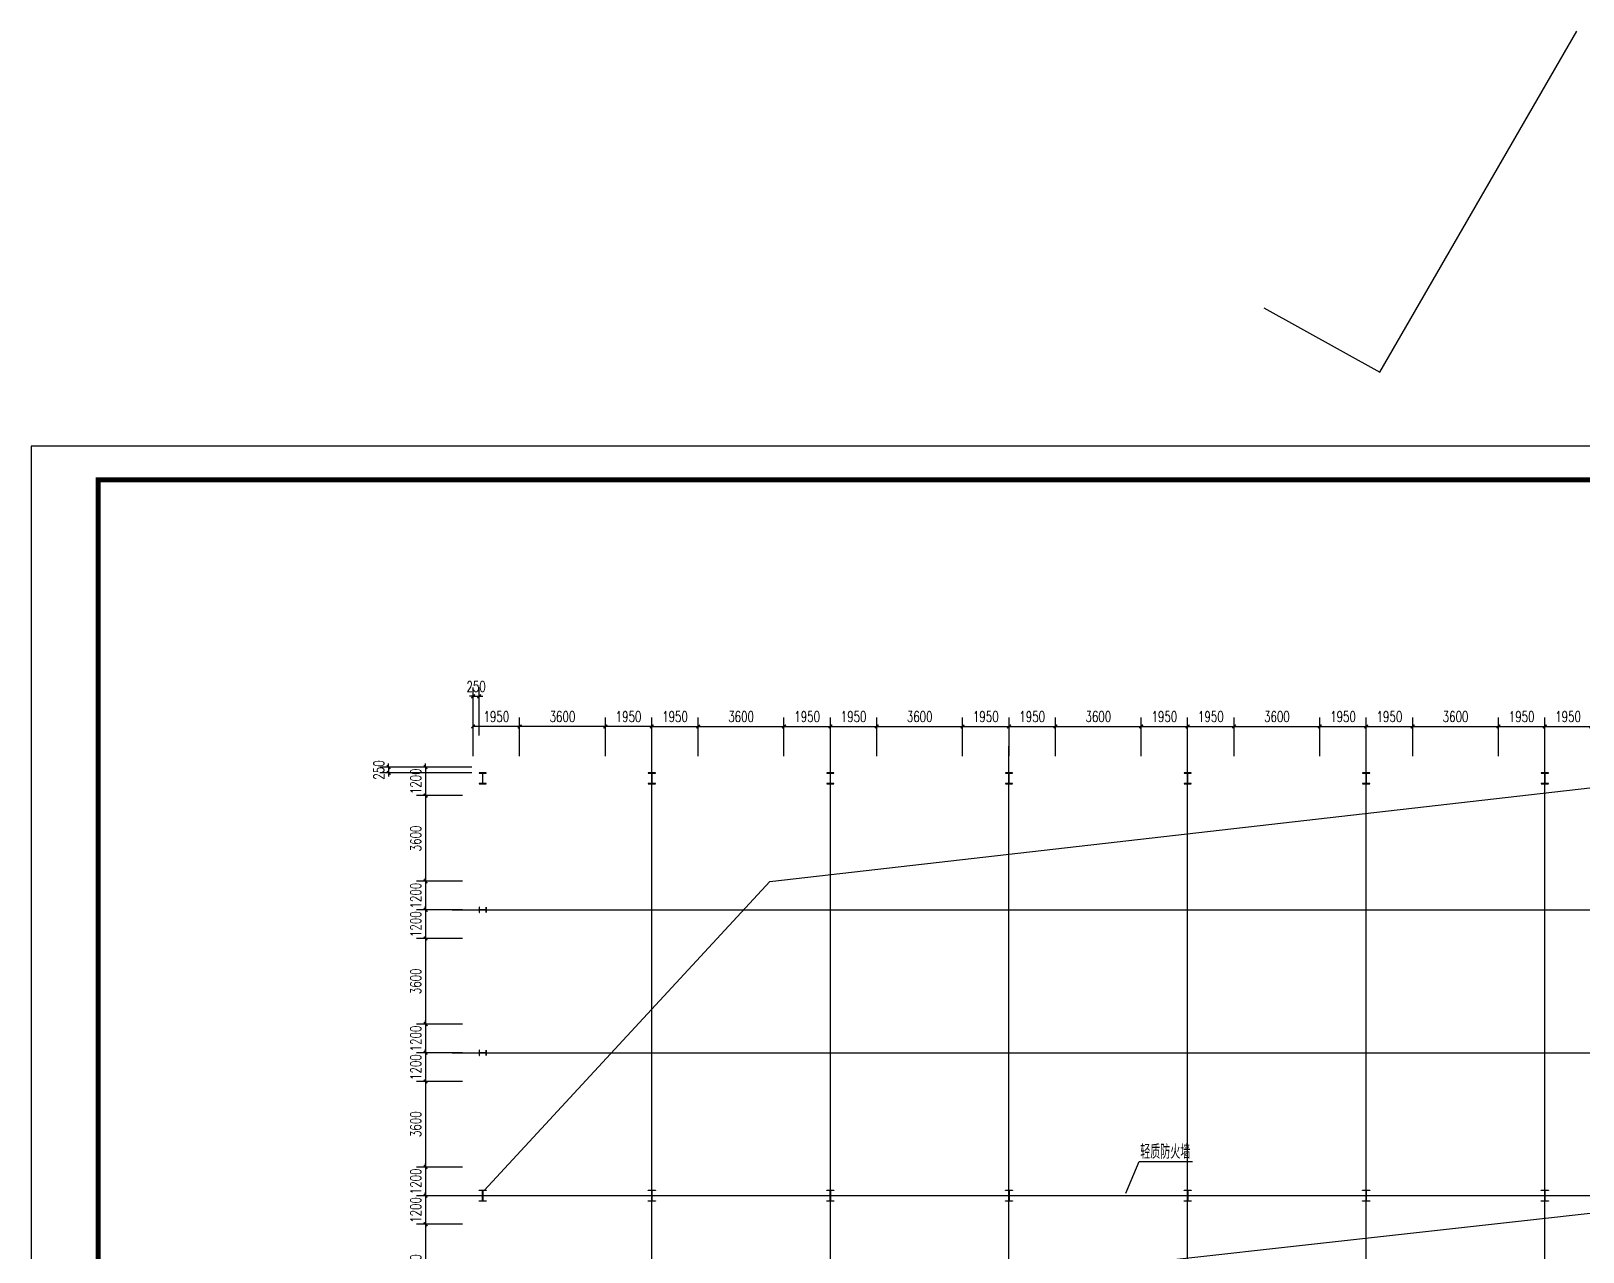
# Model space of a CAD drawing. Extents: x 180850 to 1399066, y 113487 to 334416.
# Drawn here: x 429757 to 494922, y 283147 to 334416 of the extents above; entities that cross this region are included whole.
import ezdxf

# ---------------------------------------------------------------- set-up
doc = ezdxf.new("R2010")
doc.units = 0
doc.header["$LTSCALE"] = 1000
for name, color, linetype in [('AXIS', 3, 'Continuous'), ('DOTE', 1, 'Continuous'), ('GZ', 50, 'Continuous'), ('PUB_TITLE', 4, 'Continuous'), ('TEXT', 7, 'Continuous')]:
    doc.layers.add(name, color=color, linetype=linetype)
doc.styles.add('_TCH_DIM_T3', font='SIMPLEX', dxfattribs={"width": 0.705882, "bigfont": 'GBCBIG'})
doc.styles.add('TSSD_Norm', font='tssdeng.shx', dxfattribs={"bigfont": 'hztxt.shx'})
doc.dimstyles.new('_TCH_ARCH&&150', dxfattribs={"dimtxt": 446.25, "dimasz": 150, "dimexe": 375, "dimexo": 450, "dimgap": 189.375, "dimtad": 1, "dimdec": 0, "dimzin": 0, "dimdsep": 46, "dimtxsty": '_TCH_DIM_T3', "dimblk": 'ARCHTICK', "dimcen": 0.09, "dimclrd": 3, "dimclre": 3, "dimclrt": 7, "dimazin": 2, "dimtfac": 1, "dimtdec": 0, "dimtix": 1, "dimtmove": 2, "dimatfit": 3, "dimfxl": 1, "dimtolj": 1, "dimtzin": 0, "dimarcsym": 0})
doc.dimstyles.new('TCH-200-1', dxfattribs={"dimtxt": 595, "dimasz": 200, "dimexe": 500, "dimexo": 600, "dimgap": 252.5, "dimtad": 1, "dimdec": 0, "dimzin": 0, "dimdsep": 46, "dimtxsty": '_TCH_DIM_T3', "dimblk": 'ARCHTICK', "dimcen": 0.09, "dimclrd": 3, "dimclre": 3, "dimclrt": 7, "dimazin": 2, "dimtfac": 1, "dimtdec": 0, "dimtix": 1, "dimtmove": 2, "dimatfit": 3, "dimfxl": 1, "dimtolj": 1, "dimtzin": 0, "dimarcsym": 0})

# ---------------------------------------------------------------- blocks, each defined once
blk = doc.blocks.new('_ArchTick')
at = {"color": 0, "linetype": 'ByBlock', "const_width": 0.4}
blk.add_lwpolyline([(-0.5, -0.5), (0.5, 0.5)], dxfattribs=at)
blk = doc.blocks.new('*D600')
at = {"color": 3, "lineweight": -2, "transparency": 16777216}
for p, q in [((448322, 306479), (448172, 306479)), ((448322, 305011), (448322, 306854)), ((448322, 306479), (448572, 306479)), ((448572, 304838), (448572, 306854)), ((448572, 306479), (448722, 306479))]:
    blk.add_line(p, q, dxfattribs=at)
at = {"layer": 'Defpoints', "color": 0, "transparency": 16777216}
for p in [(448572, 306479), (448322, 304561), (448572, 304388)]:
    blk.add_point(p, dxfattribs=at)
at = {"color": 3, "lineweight": -2, "transparency": 16777216, "xscale": 150, "yscale": 150, "zscale": 150}
blk.add_blockref('_ArchTick', (448322, 306479), dxfattribs=at)
at = {"color": 3, "lineweight": -2, "transparency": 16777216, "xscale": 150, "yscale": 150, "zscale": 150, "rotation": 180}
blk.add_blockref('_ArchTick', (448572, 306479), dxfattribs=at)
at = {"color": 7, "transparency": 16777216, "insert": (448447, 306892), "char_height": 446.2, "attachment_point": 5, "style": '_TCH_DIM_T3'}
blk.add_mtext('\\A1;250', dxfattribs=at)
blk = doc.blocks.new('*D602')
at = {"color": 3, "lineweight": -2, "transparency": 16777216}
for p, q in [((448272, 303511), (444398, 303511)), ((448272, 303261), (444398, 303261)), ((444773, 303511), (444773, 303661)), ((444773, 303511), (444773, 303261)), ((444773, 303261), (444773, 303111))]:
    blk.add_line(p, q, dxfattribs=at)
at = {"layer": 'Defpoints', "color": 0, "transparency": 16777216}
for p in [(444773, 303261), (448722, 303511), (448722, 303261)]:
    blk.add_point(p, dxfattribs=at)
at = {"color": 3, "lineweight": -2, "transparency": 16777216, "xscale": 150, "yscale": 150, "zscale": 150}
for p, rotation in [((444773, 303511), 270), ((444773, 303261), 90)]:
    blk.add_blockref('_ArchTick', p, dxfattribs=dict(at, rotation=rotation))
at = {"color": 7, "transparency": 16777216, "insert": (444361, 303386), "char_height": 446.2, "attachment_point": 5, "rotation": 90, "style": '_TCH_DIM_T3'}
blk.add_mtext('\\A1;250', dxfattribs=at)
blk = doc.blocks.new('*D608')
at = {"color": 3, "lineweight": -2, "transparency": 16777216}
for p, q in [((455822, 303961), (455822, 305588)), ((455822, 305213), (457772, 305213)), ((457772, 303961), (457772, 305588))]:
    blk.add_line(p, q, dxfattribs=at)
at = {"layer": 'Defpoints', "color": 0, "transparency": 16777216}
for p in [(457772, 305213), (455822, 303511), (457772, 303511)]:
    blk.add_point(p, dxfattribs=at)
at = {"color": 3, "lineweight": -2, "transparency": 16777216, "xscale": 150, "yscale": 150, "zscale": 150, "rotation": 180}
blk.add_blockref('_ArchTick', (455822, 305213), dxfattribs=at)
at = {"color": 3, "lineweight": -2, "transparency": 16777216, "xscale": 150, "yscale": 150, "zscale": 150}
blk.add_blockref('_ArchTick', (457772, 305213), dxfattribs=at)
at = {"color": 7, "transparency": 16777216, "insert": (456797, 305626), "char_height": 446.2, "attachment_point": 5, "style": '_TCH_DIM_T3'}
blk.add_mtext('\\A1;1950', dxfattribs=at)
blk = doc.blocks.new('*D609')
at = {"color": 3, "lineweight": -2, "transparency": 16777216}
for p, q in [((457772, 303961), (457772, 305588)), ((457772, 305213), (461372, 305213)), ((461372, 303961), (461372, 305588))]:
    blk.add_line(p, q, dxfattribs=at)
at = {"layer": 'Defpoints', "color": 0, "transparency": 16777216}
for p in [(461372, 305213), (457772, 303511), (461372, 303511)]:
    blk.add_point(p, dxfattribs=at)
at = {"color": 3, "lineweight": -2, "transparency": 16777216, "xscale": 150, "yscale": 150, "zscale": 150, "rotation": 180}
blk.add_blockref('_ArchTick', (457772, 305213), dxfattribs=at)
at = {"color": 3, "lineweight": -2, "transparency": 16777216, "xscale": 150, "yscale": 150, "zscale": 150}
blk.add_blockref('_ArchTick', (461372, 305213), dxfattribs=at)
at = {"color": 7, "transparency": 16777216, "insert": (459572, 305626), "char_height": 446.2, "attachment_point": 5, "style": '_TCH_DIM_T3'}
blk.add_mtext('\\A1;3600', dxfattribs=at)
blk = doc.blocks.new('*D610')
at = {"color": 3, "lineweight": -2, "transparency": 16777216}
for p, q in [((461372, 303961), (461372, 305588)), ((461372, 305213), (463322, 305213)), ((463322, 303961), (463322, 305588))]:
    blk.add_line(p, q, dxfattribs=at)
at = {"layer": 'Defpoints', "color": 0, "transparency": 16777216}
for p in [(463322, 305213), (461372, 303511), (463322, 303511)]:
    blk.add_point(p, dxfattribs=at)
at = {"color": 3, "lineweight": -2, "transparency": 16777216, "xscale": 150, "yscale": 150, "zscale": 150, "rotation": 180}
blk.add_blockref('_ArchTick', (461372, 305213), dxfattribs=at)
at = {"color": 3, "lineweight": -2, "transparency": 16777216, "xscale": 150, "yscale": 150, "zscale": 150}
blk.add_blockref('_ArchTick', (463322, 305213), dxfattribs=at)
at = {"color": 7, "transparency": 16777216, "insert": (462347, 305626), "char_height": 446.2, "attachment_point": 5, "style": '_TCH_DIM_T3'}
blk.add_mtext('\\A1;1950', dxfattribs=at)
blk = doc.blocks.new('*D611')
at = {"color": 3, "lineweight": -2, "transparency": 16777216}
for p, q in [((463322, 303961), (463322, 305588)), ((463322, 305213), (465272, 305213)), ((465272, 303961), (465272, 305588))]:
    blk.add_line(p, q, dxfattribs=at)
at = {"layer": 'Defpoints', "color": 0, "transparency": 16777216}
for p in [(465272, 305213), (463322, 303511), (465272, 303511)]:
    blk.add_point(p, dxfattribs=at)
at = {"color": 3, "lineweight": -2, "transparency": 16777216, "xscale": 150, "yscale": 150, "zscale": 150, "rotation": 180}
blk.add_blockref('_ArchTick', (463322, 305213), dxfattribs=at)
at = {"color": 3, "lineweight": -2, "transparency": 16777216, "xscale": 150, "yscale": 150, "zscale": 150}
blk.add_blockref('_ArchTick', (465272, 305213), dxfattribs=at)
at = {"color": 7, "transparency": 16777216, "insert": (464297, 305626), "char_height": 446.2, "attachment_point": 5, "style": '_TCH_DIM_T3'}
blk.add_mtext('\\A1;1950', dxfattribs=at)
blk = doc.blocks.new('*D612')
at = {"color": 3, "lineweight": -2, "transparency": 16777216}
for p, q in [((465272, 303961), (465272, 305588)), ((465272, 305213), (468872, 305213)), ((468872, 303961), (468872, 305588))]:
    blk.add_line(p, q, dxfattribs=at)
at = {"layer": 'Defpoints', "color": 0, "transparency": 16777216}
for p in [(468872, 305213), (465272, 303511), (468872, 303511)]:
    blk.add_point(p, dxfattribs=at)
at = {"color": 3, "lineweight": -2, "transparency": 16777216, "xscale": 150, "yscale": 150, "zscale": 150, "rotation": 180}
blk.add_blockref('_ArchTick', (465272, 305213), dxfattribs=at)
at = {"color": 3, "lineweight": -2, "transparency": 16777216, "xscale": 150, "yscale": 150, "zscale": 150}
blk.add_blockref('_ArchTick', (468872, 305213), dxfattribs=at)
at = {"color": 7, "transparency": 16777216, "insert": (467072, 305626), "char_height": 446.2, "attachment_point": 5, "style": '_TCH_DIM_T3'}
blk.add_mtext('\\A1;3600', dxfattribs=at)
blk = doc.blocks.new('*D613')
at = {"color": 3, "lineweight": -2, "transparency": 16777216}
for p, q in [((468872, 303961), (468872, 305588)), ((468872, 305213), (470822, 305213)), ((470822, 303961), (470822, 305588))]:
    blk.add_line(p, q, dxfattribs=at)
at = {"layer": 'Defpoints', "color": 0, "transparency": 16777216}
for p in [(470822, 305213), (468872, 303511), (470822, 303511)]:
    blk.add_point(p, dxfattribs=at)
at = {"color": 3, "lineweight": -2, "transparency": 16777216, "xscale": 150, "yscale": 150, "zscale": 150, "rotation": 180}
blk.add_blockref('_ArchTick', (468872, 305213), dxfattribs=at)
at = {"color": 3, "lineweight": -2, "transparency": 16777216, "xscale": 150, "yscale": 150, "zscale": 150}
blk.add_blockref('_ArchTick', (470822, 305213), dxfattribs=at)
at = {"color": 7, "transparency": 16777216, "insert": (469847, 305626), "char_height": 446.2, "attachment_point": 5, "style": '_TCH_DIM_T3'}
blk.add_mtext('\\A1;1950', dxfattribs=at)
blk = doc.blocks.new('*D614')
at = {"color": 3, "lineweight": -2, "transparency": 16777216}
for p, q in [((470822, 303961), (470822, 305588)), ((470822, 305213), (472772, 305213)), ((472772, 303961), (472772, 305588))]:
    blk.add_line(p, q, dxfattribs=at)
at = {"layer": 'Defpoints', "color": 0, "transparency": 16777216}
for p in [(472772, 305213), (470822, 303511), (472772, 303511)]:
    blk.add_point(p, dxfattribs=at)
at = {"color": 3, "lineweight": -2, "transparency": 16777216, "xscale": 150, "yscale": 150, "zscale": 150, "rotation": 180}
blk.add_blockref('_ArchTick', (470822, 305213), dxfattribs=at)
at = {"color": 3, "lineweight": -2, "transparency": 16777216, "xscale": 150, "yscale": 150, "zscale": 150}
blk.add_blockref('_ArchTick', (472772, 305213), dxfattribs=at)
at = {"color": 7, "transparency": 16777216, "insert": (471797, 305626), "char_height": 446.2, "attachment_point": 5, "style": '_TCH_DIM_T3'}
blk.add_mtext('\\A1;1950', dxfattribs=at)
blk = doc.blocks.new('*D615')
at = {"color": 3, "lineweight": -2, "transparency": 16777216}
for p, q in [((472772, 303961), (472772, 305588)), ((472772, 305213), (476372, 305213)), ((476372, 303961), (476372, 305588))]:
    blk.add_line(p, q, dxfattribs=at)
at = {"layer": 'Defpoints', "color": 0, "transparency": 16777216}
for p in [(476372, 305213), (472772, 303511), (476372, 303511)]:
    blk.add_point(p, dxfattribs=at)
at = {"color": 3, "lineweight": -2, "transparency": 16777216, "xscale": 150, "yscale": 150, "zscale": 150, "rotation": 180}
blk.add_blockref('_ArchTick', (472772, 305213), dxfattribs=at)
at = {"color": 3, "lineweight": -2, "transparency": 16777216, "xscale": 150, "yscale": 150, "zscale": 150}
blk.add_blockref('_ArchTick', (476372, 305213), dxfattribs=at)
at = {"color": 7, "transparency": 16777216, "insert": (474572, 305626), "char_height": 446.2, "attachment_point": 5, "style": '_TCH_DIM_T3'}
blk.add_mtext('\\A1;3600', dxfattribs=at)
blk = doc.blocks.new('*D616')
at = {"color": 3, "lineweight": -2, "transparency": 16777216}
for p, q in [((476372, 303961), (476372, 305588)), ((476372, 305213), (478322, 305213)), ((478322, 303961), (478322, 305588))]:
    blk.add_line(p, q, dxfattribs=at)
at = {"layer": 'Defpoints', "color": 0, "transparency": 16777216}
for p in [(478322, 305213), (476372, 303511), (478322, 303511)]:
    blk.add_point(p, dxfattribs=at)
at = {"color": 3, "lineweight": -2, "transparency": 16777216, "xscale": 150, "yscale": 150, "zscale": 150, "rotation": 180}
blk.add_blockref('_ArchTick', (476372, 305213), dxfattribs=at)
at = {"color": 3, "lineweight": -2, "transparency": 16777216, "xscale": 150, "yscale": 150, "zscale": 150}
blk.add_blockref('_ArchTick', (478322, 305213), dxfattribs=at)
at = {"color": 7, "transparency": 16777216, "insert": (477347, 305626), "char_height": 446.2, "attachment_point": 5, "style": '_TCH_DIM_T3'}
blk.add_mtext('\\A1;1950', dxfattribs=at)
blk = doc.blocks.new('*D617')
at = {"color": 3, "lineweight": -2, "transparency": 16777216}
for p, q in [((478322, 303961), (478322, 305588)), ((478322, 305213), (480272, 305213)), ((480272, 303961), (480272, 305588))]:
    blk.add_line(p, q, dxfattribs=at)
at = {"layer": 'Defpoints', "color": 0, "transparency": 16777216}
for p in [(480272, 305213), (478322, 303511), (480272, 303511)]:
    blk.add_point(p, dxfattribs=at)
at = {"color": 3, "lineweight": -2, "transparency": 16777216, "xscale": 150, "yscale": 150, "zscale": 150, "rotation": 180}
blk.add_blockref('_ArchTick', (478322, 305213), dxfattribs=at)
at = {"color": 3, "lineweight": -2, "transparency": 16777216, "xscale": 150, "yscale": 150, "zscale": 150}
blk.add_blockref('_ArchTick', (480272, 305213), dxfattribs=at)
at = {"color": 7, "transparency": 16777216, "insert": (479297, 305626), "char_height": 446.2, "attachment_point": 5, "style": '_TCH_DIM_T3'}
blk.add_mtext('\\A1;1950', dxfattribs=at)
blk = doc.blocks.new('*D618')
at = {"color": 3, "lineweight": -2, "transparency": 16777216}
for p, q in [((480272, 303961), (480272, 305588)), ((480272, 305213), (483872, 305213)), ((483872, 303961), (483872, 305588))]:
    blk.add_line(p, q, dxfattribs=at)
at = {"layer": 'Defpoints', "color": 0, "transparency": 16777216}
for p in [(483872, 305213), (480272, 303511), (483872, 303511)]:
    blk.add_point(p, dxfattribs=at)
at = {"color": 3, "lineweight": -2, "transparency": 16777216, "xscale": 150, "yscale": 150, "zscale": 150, "rotation": 180}
blk.add_blockref('_ArchTick', (480272, 305213), dxfattribs=at)
at = {"color": 3, "lineweight": -2, "transparency": 16777216, "xscale": 150, "yscale": 150, "zscale": 150}
blk.add_blockref('_ArchTick', (483872, 305213), dxfattribs=at)
at = {"color": 7, "transparency": 16777216, "insert": (482072, 305626), "char_height": 446.2, "attachment_point": 5, "style": '_TCH_DIM_T3'}
blk.add_mtext('\\A1;3600', dxfattribs=at)
blk = doc.blocks.new('*D619')
at = {"color": 3, "lineweight": -2, "transparency": 16777216}
for p, q in [((483872, 303961), (483872, 305588)), ((483872, 305213), (485822, 305213)), ((485822, 304061), (485822, 305588))]:
    blk.add_line(p, q, dxfattribs=at)
at = {"layer": 'Defpoints', "color": 0, "transparency": 16777216}
for p in [(485822, 305213), (483872, 303511), (485822, 303611)]:
    blk.add_point(p, dxfattribs=at)
at = {"color": 3, "lineweight": -2, "transparency": 16777216, "xscale": 150, "yscale": 150, "zscale": 150, "rotation": 180}
blk.add_blockref('_ArchTick', (483872, 305213), dxfattribs=at)
at = {"color": 3, "lineweight": -2, "transparency": 16777216, "xscale": 150, "yscale": 150, "zscale": 150}
blk.add_blockref('_ArchTick', (485822, 305213), dxfattribs=at)
at = {"color": 7, "transparency": 16777216, "insert": (484847, 305626), "char_height": 446.2, "attachment_point": 5, "style": '_TCH_DIM_T3'}
blk.add_mtext('\\A1;1950', dxfattribs=at)
blk = doc.blocks.new('*D620')
at = {"color": 3, "lineweight": -2, "transparency": 16777216}
for p, q in [((447872, 291511), (445949, 291511)), ((446324, 291511), (446324, 291661)), ((446324, 291511), (446324, 290311)), ((447872, 290311), (445949, 290311)), ((446324, 290311), (446324, 290161))]:
    blk.add_line(p, q, dxfattribs=at)
at = {"layer": 'Defpoints', "color": 0, "transparency": 16777216}
for p in [(448322, 291511), (446324, 290311), (448322, 290311)]:
    blk.add_point(p, dxfattribs=at)
at = {"color": 3, "lineweight": -2, "transparency": 16777216, "xscale": 150, "yscale": 150, "zscale": 150}
for p, rotation in [((446324, 291511), 270), ((446324, 290311), 90)]:
    blk.add_blockref('_ArchTick', p, dxfattribs=dict(at, rotation=rotation))
at = {"color": 7, "transparency": 16777216, "insert": (445911, 290911), "char_height": 446.2, "attachment_point": 5, "rotation": 90, "style": '_TCH_DIM_T3'}
blk.add_mtext('\\A1;1200', dxfattribs=at)
blk = doc.blocks.new('*D621')
at = {"color": 3, "lineweight": -2, "transparency": 16777216}
for p, q in [((447872, 290311), (445949, 290311)), ((446324, 290311), (446324, 286711)), ((447872, 286711), (445949, 286711))]:
    blk.add_line(p, q, dxfattribs=at)
at = {"layer": 'Defpoints', "color": 0, "transparency": 16777216}
for p in [(448322, 290311), (446324, 286711), (448322, 286711)]:
    blk.add_point(p, dxfattribs=at)
at = {"color": 3, "lineweight": -2, "transparency": 16777216, "xscale": 150, "yscale": 150, "zscale": 150}
for p, rotation in [((446324, 290311), 90), ((446324, 286711), 270)]:
    blk.add_blockref('_ArchTick', p, dxfattribs=dict(at, rotation=rotation))
at = {"color": 7, "transparency": 16777216, "insert": (445911, 288511), "char_height": 446.2, "attachment_point": 5, "rotation": 90, "style": '_TCH_DIM_T3'}
blk.add_mtext('\\A1;3600', dxfattribs=at)
blk = doc.blocks.new('*D622')
at = {"color": 3, "lineweight": -2, "transparency": 16777216}
for p, q in [((446324, 286711), (446324, 286861)), ((447872, 286711), (445949, 286711)), ((446324, 286711), (446324, 285511)), ((447872, 285511), (445949, 285511)), ((446324, 285511), (446324, 285361))]:
    blk.add_line(p, q, dxfattribs=at)
at = {"layer": 'Defpoints', "color": 0, "transparency": 16777216}
for p in [(448322, 286711), (446324, 285511), (448322, 285511)]:
    blk.add_point(p, dxfattribs=at)
at = {"color": 3, "lineweight": -2, "transparency": 16777216, "xscale": 150, "yscale": 150, "zscale": 150}
for p, rotation in [((446324, 286711), 270), ((446324, 285511), 90)]:
    blk.add_blockref('_ArchTick', p, dxfattribs=dict(at, rotation=rotation))
at = {"color": 7, "transparency": 16777216, "insert": (445911, 286111), "char_height": 446.2, "attachment_point": 5, "rotation": 90, "style": '_TCH_DIM_T3'}
blk.add_mtext('\\A1;1200', dxfattribs=at)
blk = doc.blocks.new('*D461')
at = {"color": 3, "lineweight": -2, "transparency": 16777216}
for p, q in [((447872, 285511), (445949, 285511)), ((446324, 285511), (446324, 285661)), ((446324, 285511), (446324, 284311)), ((447872, 284311), (445949, 284311)), ((446324, 284311), (446324, 284161))]:
    blk.add_line(p, q, dxfattribs=at)
at = {"layer": 'Defpoints', "color": 0, "transparency": 16777216}
for p in [(448322, 285511), (446324, 284311), (448322, 284311)]:
    blk.add_point(p, dxfattribs=at)
at = {"color": 3, "lineweight": -2, "transparency": 16777216, "xscale": 150, "yscale": 150, "zscale": 150}
for p, rotation in [((446324, 285511), 270), ((446324, 284311), 90)]:
    blk.add_blockref('_ArchTick', p, dxfattribs=dict(at, rotation=rotation))
at = {"color": 7, "transparency": 16777216, "insert": (445911, 284911), "char_height": 446.2, "attachment_point": 5, "rotation": 90, "style": '_TCH_DIM_T3'}
blk.add_mtext('\\A1;1200', dxfattribs=at)
blk = doc.blocks.new('*D462')
at = {"color": 3, "lineweight": -2, "transparency": 16777216}
for p, q in [((447872, 284311), (445949, 284311)), ((446324, 284311), (446324, 280711)), ((447872, 280711), (445949, 280711))]:
    blk.add_line(p, q, dxfattribs=at)
at = {"layer": 'Defpoints', "color": 0, "transparency": 16777216}
for p in [(448322, 284311), (446324, 280711), (448322, 280711)]:
    blk.add_point(p, dxfattribs=at)
at = {"color": 3, "lineweight": -2, "transparency": 16777216, "xscale": 150, "yscale": 150, "zscale": 150}
for p, rotation in [((446324, 284311), 90), ((446324, 280711), 270)]:
    blk.add_blockref('_ArchTick', p, dxfattribs=dict(at, rotation=rotation))
at = {"color": 7, "transparency": 16777216, "insert": (445911, 282511), "char_height": 446.2, "attachment_point": 5, "rotation": 90, "style": '_TCH_DIM_T3'}
blk.add_mtext('\\A1;3600', dxfattribs=at)
blk = doc.blocks.new('*D479')
at = {"color": 3, "lineweight": -2, "transparency": 16777216}
for p, q in [((485822, 303961), (485822, 305588)), ((485822, 305213), (487772, 305213)), ((487772, 303961), (487772, 305588))]:
    blk.add_line(p, q, dxfattribs=at)
at = {"layer": 'Defpoints', "color": 0, "transparency": 16777216}
for p in [(487772, 305213), (485822, 303511), (487772, 303511)]:
    blk.add_point(p, dxfattribs=at)
at = {"color": 3, "lineweight": -2, "transparency": 16777216, "xscale": 150, "yscale": 150, "zscale": 150, "rotation": 180}
blk.add_blockref('_ArchTick', (485822, 305213), dxfattribs=at)
at = {"color": 3, "lineweight": -2, "transparency": 16777216, "xscale": 150, "yscale": 150, "zscale": 150}
blk.add_blockref('_ArchTick', (487772, 305213), dxfattribs=at)
at = {"color": 7, "transparency": 16777216, "insert": (486797, 305626), "char_height": 446.2, "attachment_point": 5, "style": '_TCH_DIM_T3'}
blk.add_mtext('\\A1;1950', dxfattribs=at)
blk = doc.blocks.new('*D480')
at = {"color": 3, "lineweight": -2, "transparency": 16777216}
for p, q in [((487772, 303961), (487772, 305588)), ((487772, 305213), (491372, 305213)), ((491372, 303961), (491372, 305588))]:
    blk.add_line(p, q, dxfattribs=at)
at = {"layer": 'Defpoints', "color": 0, "transparency": 16777216}
for p in [(491372, 305213), (487772, 303511), (491372, 303511)]:
    blk.add_point(p, dxfattribs=at)
at = {"color": 3, "lineweight": -2, "transparency": 16777216, "xscale": 150, "yscale": 150, "zscale": 150, "rotation": 180}
blk.add_blockref('_ArchTick', (487772, 305213), dxfattribs=at)
at = {"color": 3, "lineweight": -2, "transparency": 16777216, "xscale": 150, "yscale": 150, "zscale": 150}
blk.add_blockref('_ArchTick', (491372, 305213), dxfattribs=at)
at = {"color": 7, "transparency": 16777216, "insert": (489572, 305626), "char_height": 446.2, "attachment_point": 5, "style": '_TCH_DIM_T3'}
blk.add_mtext('\\A1;3600', dxfattribs=at)
blk = doc.blocks.new('*D481')
at = {"color": 3, "lineweight": -2, "transparency": 16777216}
for p, q in [((491372, 303961), (491372, 305588)), ((491372, 305213), (493322, 305213)), ((493322, 303961), (493322, 305588))]:
    blk.add_line(p, q, dxfattribs=at)
at = {"layer": 'Defpoints', "color": 0, "transparency": 16777216}
for p in [(493322, 305213), (491372, 303511), (493322, 303511)]:
    blk.add_point(p, dxfattribs=at)
at = {"color": 3, "lineweight": -2, "transparency": 16777216, "xscale": 150, "yscale": 150, "zscale": 150, "rotation": 180}
blk.add_blockref('_ArchTick', (491372, 305213), dxfattribs=at)
at = {"color": 3, "lineweight": -2, "transparency": 16777216, "xscale": 150, "yscale": 150, "zscale": 150}
blk.add_blockref('_ArchTick', (493322, 305213), dxfattribs=at)
at = {"color": 7, "transparency": 16777216, "insert": (492347, 305626), "char_height": 446.2, "attachment_point": 5, "style": '_TCH_DIM_T3'}
blk.add_mtext('\\A1;1950', dxfattribs=at)
blk = doc.blocks.new('*D488')
at = {"color": 3, "lineweight": -2, "transparency": 16777216}
for p, q in [((447872, 297511), (445949, 297511)), ((446324, 297511), (446324, 297661)), ((446324, 297511), (446324, 296311)), ((447872, 296311), (445949, 296311)), ((446324, 296311), (446324, 296161))]:
    blk.add_line(p, q, dxfattribs=at)
at = {"layer": 'Defpoints', "color": 0, "transparency": 16777216}
for p in [(448322, 297511), (446324, 296311), (448322, 296311)]:
    blk.add_point(p, dxfattribs=at)
at = {"color": 3, "lineweight": -2, "transparency": 16777216, "xscale": 150, "yscale": 150, "zscale": 150}
for p, rotation in [((446324, 297511), 270), ((446324, 296311), 90)]:
    blk.add_blockref('_ArchTick', p, dxfattribs=dict(at, rotation=rotation))
at = {"color": 7, "transparency": 16777216, "insert": (445911, 296911), "char_height": 446.2, "attachment_point": 5, "rotation": 90, "style": '_TCH_DIM_T3'}
blk.add_mtext('\\A1;1200', dxfattribs=at)
blk = doc.blocks.new('*D489')
at = {"color": 3, "lineweight": -2, "transparency": 16777216}
for p, q in [((447872, 296311), (445949, 296311)), ((446324, 296311), (446324, 292711)), ((447872, 292711), (445949, 292711))]:
    blk.add_line(p, q, dxfattribs=at)
at = {"layer": 'Defpoints', "color": 0, "transparency": 16777216}
for p in [(448322, 296311), (446324, 292711), (448322, 292711)]:
    blk.add_point(p, dxfattribs=at)
at = {"color": 3, "lineweight": -2, "transparency": 16777216, "xscale": 150, "yscale": 150, "zscale": 150}
for p, rotation in [((446324, 296311), 90), ((446324, 292711), 270)]:
    blk.add_blockref('_ArchTick', p, dxfattribs=dict(at, rotation=rotation))
at = {"color": 7, "transparency": 16777216, "insert": (445911, 294511), "char_height": 446.2, "attachment_point": 5, "rotation": 90, "style": '_TCH_DIM_T3'}
blk.add_mtext('\\A1;3600', dxfattribs=at)
blk = doc.blocks.new('*D490')
at = {"color": 3, "lineweight": -2, "transparency": 16777216}
for p, q in [((447872, 292711), (445949, 292711)), ((446324, 292711), (446324, 292861)), ((446324, 292711), (446324, 291511)), ((447872, 291511), (445949, 291511)), ((446324, 291511), (446324, 291361))]:
    blk.add_line(p, q, dxfattribs=at)
at = {"layer": 'Defpoints', "color": 0, "transparency": 16777216}
for p in [(448322, 292711), (446324, 291511), (448322, 291511)]:
    blk.add_point(p, dxfattribs=at)
at = {"color": 3, "lineweight": -2, "transparency": 16777216, "xscale": 150, "yscale": 150, "zscale": 150}
for p, rotation in [((446324, 292711), 270), ((446324, 291511), 90)]:
    blk.add_blockref('_ArchTick', p, dxfattribs=dict(at, rotation=rotation))
at = {"color": 7, "transparency": 16777216, "insert": (445911, 292111), "char_height": 446.2, "attachment_point": 5, "rotation": 90, "style": '_TCH_DIM_T3'}
blk.add_mtext('\\A1;1200', dxfattribs=at)
blk = doc.blocks.new('*D491')
at = {"color": 3, "lineweight": -2, "transparency": 16777216}
for p, q in [((447872, 303511), (445949, 303511)), ((446324, 303511), (446324, 303661)), ((446324, 303511), (446324, 302311)), ((447872, 302311), (445949, 302311)), ((446324, 302311), (446324, 302161))]:
    blk.add_line(p, q, dxfattribs=at)
at = {"layer": 'Defpoints', "color": 0, "transparency": 16777216}
for p in [(448322, 303511), (446324, 302311), (448322, 302311)]:
    blk.add_point(p, dxfattribs=at)
at = {"color": 3, "lineweight": -2, "transparency": 16777216, "xscale": 150, "yscale": 150, "zscale": 150}
for p, rotation in [((446324, 303511), 270), ((446324, 302311), 90)]:
    blk.add_blockref('_ArchTick', p, dxfattribs=dict(at, rotation=rotation))
at = {"color": 7, "transparency": 16777216, "insert": (445911, 302911), "char_height": 446.2, "attachment_point": 5, "rotation": 90, "style": '_TCH_DIM_T3'}
blk.add_mtext('\\A1;1200', dxfattribs=at)
blk = doc.blocks.new('*D492')
at = {"color": 3, "lineweight": -2, "transparency": 16777216}
for p, q in [((447872, 302311), (445949, 302311)), ((446324, 302311), (446324, 298711)), ((447872, 298711), (445949, 298711))]:
    blk.add_line(p, q, dxfattribs=at)
at = {"layer": 'Defpoints', "color": 0, "transparency": 16777216}
for p in [(448322, 302311), (446324, 298711), (448322, 298711)]:
    blk.add_point(p, dxfattribs=at)
at = {"color": 3, "lineweight": -2, "transparency": 16777216, "xscale": 150, "yscale": 150, "zscale": 150}
for p, rotation in [((446324, 302311), 90), ((446324, 298711), 270)]:
    blk.add_blockref('_ArchTick', p, dxfattribs=dict(at, rotation=rotation))
at = {"color": 7, "transparency": 16777216, "insert": (445911, 300511), "char_height": 446.2, "attachment_point": 5, "rotation": 90, "style": '_TCH_DIM_T3'}
blk.add_mtext('\\A1;3600', dxfattribs=at)
blk = doc.blocks.new('*D493')
at = {"color": 3, "lineweight": -2, "transparency": 16777216}
for p, q in [((447872, 298711), (445949, 298711)), ((446324, 298711), (446324, 298861)), ((446324, 298711), (446324, 297511)), ((447872, 297511), (445949, 297511)), ((446324, 297511), (446324, 297361))]:
    blk.add_line(p, q, dxfattribs=at)
at = {"layer": 'Defpoints', "color": 0, "transparency": 16777216}
for p in [(448322, 298711), (446324, 297511), (448322, 297511)]:
    blk.add_point(p, dxfattribs=at)
at = {"color": 3, "lineweight": -2, "transparency": 16777216, "xscale": 150, "yscale": 150, "zscale": 150}
for p, rotation in [((446324, 298711), 270), ((446324, 297511), 90)]:
    blk.add_blockref('_ArchTick', p, dxfattribs=dict(at, rotation=rotation))
at = {"color": 7, "transparency": 16777216, "insert": (445911, 298111), "char_height": 446.2, "attachment_point": 5, "rotation": 90, "style": '_TCH_DIM_T3'}
blk.add_mtext('\\A1;1200', dxfattribs=at)
blk = doc.blocks.new('*D494')
at = {"color": 3, "lineweight": -2, "transparency": 16777216}
for p, q in [((453872, 303961), (453872, 305588)), ((455822, 305213), (453872, 305213)), ((455822, 303961), (455822, 305588))]:
    blk.add_line(p, q, dxfattribs=at)
at = {"layer": 'Defpoints', "color": 0, "transparency": 16777216}
for p in [(453872, 305213), (453872, 303511), (455822, 303511)]:
    blk.add_point(p, dxfattribs=at)
at = {"color": 3, "lineweight": -2, "transparency": 16777216, "xscale": 150, "yscale": 150, "zscale": 150, "rotation": 180}
blk.add_blockref('_ArchTick', (453872, 305213), dxfattribs=at)
at = {"color": 3, "lineweight": -2, "transparency": 16777216, "xscale": 150, "yscale": 150, "zscale": 150}
blk.add_blockref('_ArchTick', (455822, 305213), dxfattribs=at)
at = {"color": 7, "transparency": 16777216, "insert": (454847, 305626), "char_height": 446.2, "attachment_point": 5, "style": '_TCH_DIM_T3'}
blk.add_mtext('\\A1;1950', dxfattribs=at)
blk = doc.blocks.new('*D495')
at = {"color": 3, "lineweight": -2, "transparency": 16777216}
for p, q in [((450272, 303961), (450272, 305588)), ((453872, 305213), (450272, 305213)), ((453872, 303961), (453872, 305588))]:
    blk.add_line(p, q, dxfattribs=at)
at = {"layer": 'Defpoints', "color": 0, "transparency": 16777216}
for p in [(450272, 305213), (450272, 303511), (453872, 303511)]:
    blk.add_point(p, dxfattribs=at)
at = {"color": 3, "lineweight": -2, "transparency": 16777216, "xscale": 150, "yscale": 150, "zscale": 150, "rotation": 180}
blk.add_blockref('_ArchTick', (450272, 305213), dxfattribs=at)
at = {"color": 3, "lineweight": -2, "transparency": 16777216, "xscale": 150, "yscale": 150, "zscale": 150}
blk.add_blockref('_ArchTick', (453872, 305213), dxfattribs=at)
at = {"color": 7, "transparency": 16777216, "insert": (452072, 305626), "char_height": 446.2, "attachment_point": 5, "style": '_TCH_DIM_T3'}
blk.add_mtext('\\A1;3600', dxfattribs=at)
blk = doc.blocks.new('*D496')
at = {"color": 3, "lineweight": -2, "transparency": 16777216}
for p, q in [((448322, 303961), (448322, 305588)), ((450272, 305213), (448322, 305213)), ((450272, 303961), (450272, 305588))]:
    blk.add_line(p, q, dxfattribs=at)
at = {"layer": 'Defpoints', "color": 0, "transparency": 16777216}
for p in [(448322, 305213), (448322, 303511), (450272, 303511)]:
    blk.add_point(p, dxfattribs=at)
at = {"color": 3, "lineweight": -2, "transparency": 16777216, "xscale": 150, "yscale": 150, "zscale": 150, "rotation": 180}
blk.add_blockref('_ArchTick', (448322, 305213), dxfattribs=at)
at = {"color": 3, "lineweight": -2, "transparency": 16777216, "xscale": 150, "yscale": 150, "zscale": 150}
blk.add_blockref('_ArchTick', (450272, 305213), dxfattribs=at)
at = {"color": 7, "transparency": 16777216, "insert": (449297, 305626), "char_height": 446.2, "attachment_point": 5, "style": '_TCH_DIM_T3'}
blk.add_mtext('\\A1;1950', dxfattribs=at)
blk = doc.blocks.new('*D500')
at = {"color": 3, "lineweight": -2, "transparency": 16777216}
for p, q in [((493322, 303961), (493322, 305588)), ((493322, 305213), (495272, 305213)), ((495272, 303961), (495272, 305588))]:
    blk.add_line(p, q, dxfattribs=at)
at = {"layer": 'Defpoints', "color": 0, "transparency": 16777216}
for p in [(495272, 305213), (493322, 303511), (495272, 303511)]:
    blk.add_point(p, dxfattribs=at)
at = {"color": 3, "lineweight": -2, "transparency": 16777216, "xscale": 150, "yscale": 150, "zscale": 150, "rotation": 180}
blk.add_blockref('_ArchTick', (493322, 305213), dxfattribs=at)
at = {"color": 3, "lineweight": -2, "transparency": 16777216, "xscale": 150, "yscale": 150, "zscale": 150}
blk.add_blockref('_ArchTick', (495272, 305213), dxfattribs=at)
at = {"color": 7, "transparency": 16777216, "insert": (494297, 305626), "char_height": 446.2, "attachment_point": 5, "style": '_TCH_DIM_T3'}
blk.add_mtext('\\A1;1950', dxfattribs=at)

msp = doc.modelspace()

# ---------------------------------------------------------------- linework, layer by layer
for p, q in [((486397.04, 320088.24), (494669.11, 334415.88)), ((481524.86, 322792.19), (486397.04, 320088.24)), ((455941.63, 303261.44), (455701.63, 303261.44))]:
    msp.add_line(p, q)
for points in [[(448783.21, 285721.19), (460784.89, 298696.71), (500721.63, 303261.44)], [(448783.21, 267746.19), (460493.95, 280917.56), (500771.63, 285396.44)]]:
    msp.add_lwpolyline(points)
at = {"layer": 'AXIS'}
msp.add_line((476291.48, 286948.15), (478523.89, 286948.15), dxfattribs=at)
at = {"layer": 'DOTE'}
for p, q in [((455821.63, 266636.44), (455821.63, 304386.44)), ((463321.63, 266636.44), (463321.63, 304386.44)), ((470821.63, 266636.44), (470821.63, 304386.44)), ((478321.63, 266636.44), (478321.63, 304386.44)), ((485821.63, 266636.44), (485821.63, 304386.44)), ((493321.63, 266636.44), (493321.63, 304386.44)), ((447446.63, 297511.44), (509921.63, 297511.44)), ((447446.63, 291511.44), (509921.63, 291511.44)), ((447446.63, 285511.44), (509921.63, 285511.44))]:
    msp.add_line(p, q, dxfattribs=at)
at = {"layer": 'GZ'}
for points in [[(448571.63, 302811.44), (448871.63, 302811.44), (448871.63, 302821.44), (448728.48, 302821.44), (448724.63, 302826.44), (448724.63, 303246.79), (448728.48, 303251.44), (448871.63, 303251.44), (448871.63, 303261.44), (448571.63, 303261.44), (448571.63, 303251.44), (448714.63, 303251.44), (448718.63, 303246.95), (448718.63, 302826.44), (448714.63, 302821.44), (448571.63, 302821.44), (448571.63, 302811.44)], [(455671.63, 302811.44), (455971.63, 302811.44), (455971.63, 302821.44), (455828.48, 302821.44), (455824.63, 302826.44), (455824.63, 303246.79), (455828.48, 303251.44), (455971.63, 303251.44), (455971.63, 303261.44), (455671.63, 303261.44), (455671.63, 303251.44), (455814.63, 303251.44), (455818.63, 303246.95), (455818.63, 302826.44), (455814.63, 302821.44), (455671.63, 302821.44), (455671.63, 302811.44)], [(463171.63, 302811.44), (463471.63, 302811.44), (463471.63, 302821.44), (463328.48, 302821.44), (463324.63, 302826.44), (463324.63, 303246.79), (463328.48, 303251.44), (463471.63, 303251.44), (463471.63, 303261.44), (463171.63, 303261.44), (463171.63, 303251.44), (463314.63, 303251.44), (463318.63, 303246.95), (463318.63, 302826.44), (463314.63, 302821.44), (463171.63, 302821.44), (463171.63, 302811.44)], [(470671.63, 302811.44), (470971.63, 302811.44), (470971.63, 302821.44), (470828.48, 302821.44), (470824.63, 302826.44), (470824.63, 303246.79), (470828.48, 303251.44), (470971.63, 303251.44), (470971.63, 303261.44), (470671.63, 303261.44), (470671.63, 303251.44), (470814.63, 303251.44), (470818.63, 303246.95), (470818.63, 302826.44), (470814.63, 302821.44), (470671.63, 302821.44), (470671.63, 302811.44)], [(478171.63, 302811.44), (478471.63, 302811.44), (478471.63, 302821.44), (478328.48, 302821.44), (478324.63, 302826.44), (478324.63, 303246.79), (478328.48, 303251.44), (478471.63, 303251.44), (478471.63, 303261.44), (478171.63, 303261.44), (478171.63, 303251.44), (478314.63, 303251.44), (478318.63, 303246.95), (478318.63, 302826.44), (478314.63, 302821.44), (478171.63, 302821.44), (478171.63, 302811.44)], [(485671.63, 302811.44), (485971.63, 302811.44), (485971.63, 302821.44), (485828.48, 302821.44), (485824.63, 302826.44), (485824.63, 303246.79), (485828.48, 303251.44), (485971.63, 303251.44), (485971.63, 303261.44), (485671.63, 303261.44), (485671.63, 303251.44), (485814.63, 303251.44), (485818.63, 303246.95), (485818.63, 302826.44), (485814.63, 302821.44), (485671.63, 302821.44), (485671.63, 302811.44)], [(493171.63, 302811.44), (493471.63, 302811.44), (493471.63, 302821.44), (493328.48, 302821.44), (493324.63, 302826.44), (493324.63, 303246.79), (493328.48, 303251.44), (493471.63, 303251.44), (493471.63, 303261.44), (493171.63, 303261.44), (493171.63, 303251.44), (493314.63, 303251.44), (493318.63, 303246.95), (493318.63, 302826.44), (493314.63, 302821.44), (493171.63, 302821.44), (493171.63, 302811.44)], [(448571.63, 297621.44), (448571.63, 297401.44), (448581.63, 297401.44), (448581.63, 297504.59), (448586.63, 297508.44), (448856.98, 297508.44), (448861.63, 297504.59), (448861.63, 297401.44), (448871.63, 297401.44), (448871.63, 297621.44), (448861.63, 297621.44), (448861.63, 297518.44), (448857.14, 297514.44), (448586.63, 297514.44), (448581.63, 297518.44), (448581.63, 297621.44), (448571.63, 297621.44)], [(448571.63, 291621.44), (448571.63, 291401.44), (448581.63, 291401.44), (448581.63, 291504.59), (448586.63, 291508.44), (448856.98, 291508.44), (448861.63, 291504.59), (448861.63, 291401.44), (448871.63, 291401.44), (448871.63, 291621.44), (448861.63, 291621.44), (448861.63, 291518.44), (448857.14, 291514.44), (448586.63, 291514.44), (448581.63, 291518.44), (448581.63, 291621.44), (448571.63, 291621.44)], [(448571.63, 285736.62), (448871.63, 285736.62), (448871.63, 285726.62), (448728.48, 285726.62), (448724.63, 285721.62), (448724.63, 285301.27), (448728.48, 285296.62), (448871.63, 285296.62), (448871.63, 285286.62), (448571.63, 285286.62), (448571.63, 285296.62), (448714.63, 285296.62), (448718.63, 285301.11), (448718.63, 285721.62), (448714.63, 285726.62), (448571.63, 285726.62), (448571.63, 285736.62)], [(455671.63, 285736.62), (455971.63, 285736.62), (455971.63, 285726.62), (455828.48, 285726.62), (455824.63, 285721.62), (455824.63, 285301.27), (455828.48, 285296.62), (455971.63, 285296.62), (455971.63, 285286.62), (455671.63, 285286.62), (455671.63, 285296.62), (455814.63, 285296.62), (455818.63, 285301.11), (455818.63, 285721.62), (455814.63, 285726.62), (455671.63, 285726.62), (455671.63, 285736.62)], [(463171.63, 285736.62), (463471.63, 285736.62), (463471.63, 285726.62), (463328.48, 285726.62), (463324.63, 285721.62), (463324.63, 285301.27), (463328.48, 285296.62), (463471.63, 285296.62), (463471.63, 285286.62), (463171.63, 285286.62), (463171.63, 285296.62), (463314.63, 285296.62), (463318.63, 285301.11), (463318.63, 285721.62), (463314.63, 285726.62), (463171.63, 285726.62), (463171.63, 285736.62)], [(470671.63, 285736.62), (470971.63, 285736.62), (470971.63, 285726.62), (470828.48, 285726.62), (470824.63, 285721.62), (470824.63, 285301.27), (470828.48, 285296.62), (470971.63, 285296.62), (470971.63, 285286.62), (470671.63, 285286.62), (470671.63, 285296.62), (470814.63, 285296.62), (470818.63, 285301.11), (470818.63, 285721.62), (470814.63, 285726.62), (470671.63, 285726.62), (470671.63, 285736.62)], [(478171.63, 285736.62), (478471.63, 285736.62), (478471.63, 285726.62), (478328.48, 285726.62), (478324.63, 285721.62), (478324.63, 285301.27), (478328.48, 285296.62), (478471.63, 285296.62), (478471.63, 285286.62), (478171.63, 285286.62), (478171.63, 285296.62), (478314.63, 285296.62), (478318.63, 285301.11), (478318.63, 285721.62), (478314.63, 285726.62), (478171.63, 285726.62), (478171.63, 285736.62)], [(485671.63, 285736.62), (485971.63, 285736.62), (485971.63, 285726.62), (485828.48, 285726.62), (485824.63, 285721.62), (485824.63, 285301.27), (485828.48, 285296.62), (485971.63, 285296.62), (485971.63, 285286.62), (485671.63, 285286.62), (485671.63, 285296.62), (485814.63, 285296.62), (485818.63, 285301.11), (485818.63, 285721.62), (485814.63, 285726.62), (485671.63, 285726.62), (485671.63, 285736.62)], [(493171.63, 285736.62), (493471.63, 285736.62), (493471.63, 285726.62), (493328.48, 285726.62), (493324.63, 285721.62), (493324.63, 285301.27), (493328.48, 285296.62), (493471.63, 285296.62), (493471.63, 285286.62), (493171.63, 285286.62), (493171.63, 285296.62), (493314.63, 285296.62), (493318.63, 285301.11), (493318.63, 285721.62), (493314.63, 285726.62), (493171.63, 285726.62), (493171.63, 285736.62)]]:
    msp.add_lwpolyline(points, close=True, dxfattribs=at)
at = {"layer": 'PUB_TITLE'}
msp.add_lwpolyline([(429757.15, 232984.16), (548557.15, 232984.16), (548557.15, 316984.16), (429757.15, 316984.16)], close=True, dxfattribs=at)
at = {"layer": 'PUB_TITLE', "const_width": 212.12}
msp.add_lwpolyline([(432577.47, 234398.34), (432577.47, 315569.98), (546557.15, 315569.98), (546557.15, 234398.34)], close=True, dxfattribs=at)

# ---------------------------------------------------------------- texts
at = {"layer": 'TEXT', "style": 'TSSD_Norm', "width": 0.7}
msp.add_text('轻质防火墙', height=600, dxfattribs=at).set_placement((476334.7, 287057.21, 1892.13))

# ---------------------------------------------------------------- dimensions: what is measured, and where the dimension line sits
for base, p1, p2, picture, middle in [((448571.63, 306479.04), (448321.63, 304561.44), (448571.63, 304388.32), '*D600', (448446.63, 306891.54)), ((457771.63, 305213), (455821.63, 303511.44), (457771.63, 303511.44), '*D608', (456796.63, 305625.5)), ((461371.63, 305213), (457771.63, 303511.44), (461371.63, 303511.44), '*D609', (459571.63, 305625.5)), ((463321.63, 305213), (461371.63, 303511.44), (463321.63, 303511.44), '*D610', (462346.63, 305625.5)), ((465271.63, 305213), (463321.63, 303511.44), (465271.63, 303511.44), '*D611', (464296.63, 305625.5)), ((468871.63, 305213), (465271.63, 303511.44), (468871.63, 303511.44), '*D612', (467071.63, 305625.5)), ((470821.63, 305213), (468871.63, 303511.44), (470821.63, 303511.44), '*D613', (469846.63, 305625.5)), ((472771.63, 305213), (470821.63, 303511.44), (472771.63, 303511.44), '*D614', (471796.63, 305625.5)), ((476371.63, 305213), (472771.63, 303511.44), (476371.63, 303511.44), '*D615', (474571.63, 305625.5)), ((478321.63, 305213), (476371.63, 303511.44), (478321.63, 303511.44), '*D616', (477346.63, 305625.5)), ((480271.63, 305213), (478321.63, 303511.44), (480271.63, 303511.44), '*D617', (479296.63, 305625.5)), ((483871.63, 305213), (480271.63, 303511.44), (483871.63, 303511.44), '*D618', (482071.63, 305625.5)), ((485821.63, 305213), (483871.63, 303511.44), (485821.63, 303610.53), '*D619', (484846.63, 305625.5)), ((487771.63, 305213), (485821.63, 303511.44), (487771.63, 303511.44), '*D479', (486796.63, 305625.5)), ((491371.63, 305213), (487771.63, 303511.44), (491371.63, 303511.44), '*D480', (489571.63, 305625.5)), ((493321.63, 305213), (491371.63, 303511.44), (493321.63, 303511.44), '*D481', (492346.63, 305625.5)), ((495271.63, 305213), (493321.63, 303511.44), (495271.63, 303511.44), '*D500', (494296.63, 305625.5))]:
    dim = msp.add_linear_dim(base=base, p1=p1, p2=p2, dimstyle='_TCH_ARCH&&150')
    dim.commit()
    dim.dimension.update_dxf_attribs({"geometry": picture, "text_midpoint": middle})
for base, p1, p2, angle, picture, middle in [((448321.63, 305213), (450271.63, 303511.44), (448321.63, 303511.44), 180, '*D496', (449296.63, 305625.5)), ((450271.63, 305213), (453871.63, 303511.44), (450271.63, 303511.44), 180, '*D495', (452071.63, 305625.5)), ((453871.63, 305213), (455821.63, 303511.44), (453871.63, 303511.44), 180, '*D494', (454846.63, 305625.5)), ((444773.24, 303261.44), (448721.63, 303511.44), (448721.63, 303261.44), 90, '*D602', (444360.74, 303386.44)), ((446323.84, 302311.44), (448321.63, 303511.36), (448321.63, 302311.44), 90, '*D491', (445911.34, 302911.4)), ((446323.84, 298711.44), (448321.63, 302311.44), (448321.63, 298711.44), 90, '*D492', (445911.34, 300511.44)), ((446323.84, 297511.44), (448321.63, 298711.44), (448321.63, 297511.44), 90, '*D493', (445911.34, 298111.44)), ((446323.84, 296311.44), (448321.63, 297511.44), (448321.63, 296311.44), 90, '*D488', (445911.34, 296911.44)), ((446323.84, 292711.44), (448321.63, 296311.44), (448321.63, 292711.44), 90, '*D489', (445911.34, 294511.44)), ((446323.84, 291511.44), (448321.63, 292711.44), (448321.63, 291511.44), 90, '*D490', (445911.34, 292111.44)), ((446323.84, 290311.44), (448321.63, 291511.44), (448321.63, 290311.44), 90, '*D620', (445911.34, 290911.44)), ((446323.84, 286711.44), (448321.63, 290311.44), (448321.63, 286711.44), 90, '*D621', (445911.34, 288511.44)), ((446323.84, 285511.44), (448321.63, 286711.44), (448321.63, 285511.44), 90, '*D622', (445911.34, 286111.44)), ((446323.84, 284311.44), (448321.63, 285511.44), (448321.63, 284311.44), 90, '*D461', (445911.34, 284911.44)), ((446323.84, 280711.44), (448321.63, 284311.44), (448321.63, 280711.44), 90, '*D462', (445911.34, 282511.44))]:
    dim = msp.add_linear_dim(base=base, p1=p1, p2=p2, angle=angle, dimstyle='_TCH_ARCH&&150')
    dim.commit()
    dim.dimension.update_dxf_attribs({"geometry": picture, "text_midpoint": middle})

# ---------------------------------------------------------------- leaders
at = {"layer": 'AXIS'}
msp.add_leader([(475723.09, 285611.44), (476291.48, 286948.15)], dimstyle='TCH-200-1', dxfattribs=at)

doc.saveas('drawing.dxf')
